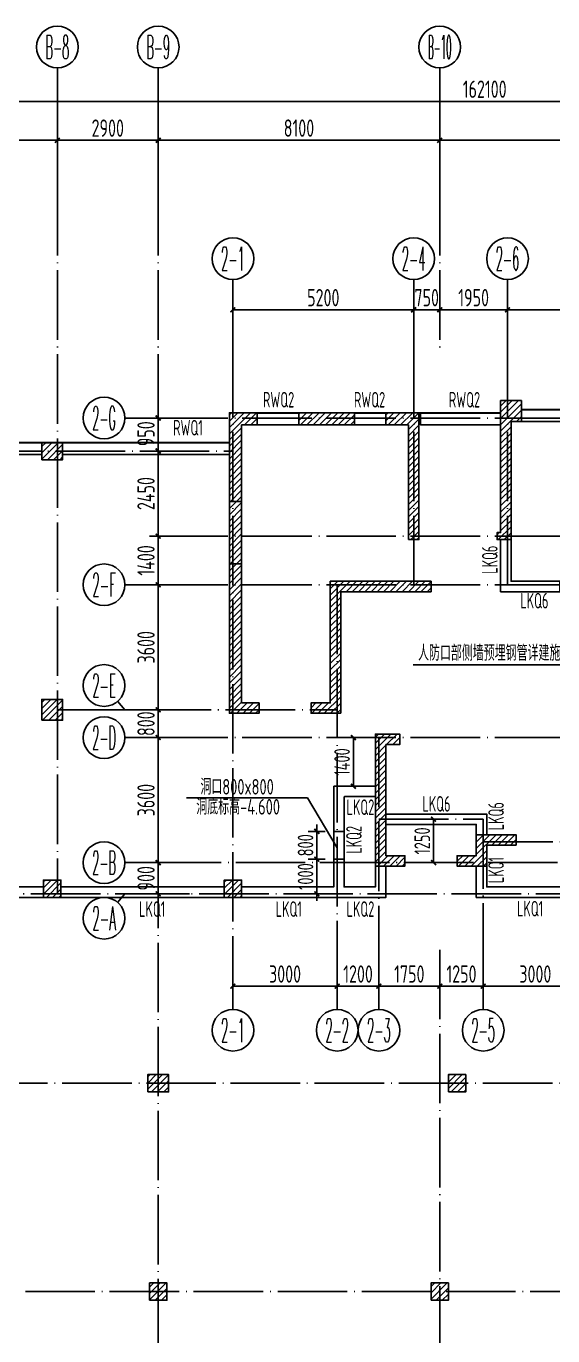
# Model space of a CAD drawing. Header units: millimetres. Extents: x 156735 to 386235, y 467499 to 703525.
# Drawn here: x 237050 to 252198, y 644723 to 682425 of the extents above; entities that cross this region are included whole.
import ezdxf
from ezdxf.enums import TextEntityAlignment as Align

# ---------------------------------------------------------------- set-up
doc = ezdxf.new("R2010")
doc.units = ezdxf.units.MM
doc.header["$LTSCALE"] = 100
doc.header["$PDMODE"] = 35
doc.header["$PDSIZE"] = 200
doc.linetypes.add('DOTE', pattern=[2.42, 2, -0.2, 0.02, -0.2])
for name, color, linetype in [('B-TEXT', 7, 'Continuous'), ('COLU', 7, 'Continuous'), ('h斜线-主楼', 7, 'Continuous'), ('h斜线-柱', 7, 'Continuous'), ('Q-AXIS', 3, 'Continuous'), ('Q-DIM', 4, 'Continuous'), ('Q-dote', 253, 'DOTE'), ('Q-TEXT', 2, 'Continuous'), ('WALL', 3, 'Continuous'), ('wall-主楼', 2, 'Continuous'), ('wall-开洞', 5, 'Continuous')]:
    doc.layers.add(name, color=color, linetype=linetype)
doc.styles.add('_TCH_AXIS', font='COMPLEX', dxfattribs={"bigfont": 'GBCBIG'})
doc.styles.add('COMPLEX', font='tssdeng.shx', dxfattribs={"width": 0.7, "bigfont": 'tssdchn.shx'})
doc.styles.add('TSSD_Dimension', font='Tssdeng.shx', dxfattribs={"width": 0.7, "bigfont": 'hztxt.shx'})
doc.styles.add('TSSD_REIN', font='Tssdeng.shx', dxfattribs={"width": 0.7, "bigfont": 'hztxt.shx'})
doc.dimstyles.new('TSSD_100_100$0', dxfattribs={"dimtxt": 300, "dimasz": 100, "dimexe": 250, "dimexo": 250, "dimgap": 100, "dimtad": 1, "dimdec": 0, "dimzin": 0, "dimdsep": 46, "dimtxsty": 'TSSD_Dimension', "dimblk": '_tsdbk', "dimblk1": '_tsdbk', "dimblk2": '_tsdbk', "dimsah": 1, "dimcen": 0, "dimclrt": 7, "dimadec": 0, "dimazin": 0, "dimtfac": 1, "dimtdec": 0, "dimtix": 1, "dimtmove": 2, "dimatfit": 3, "dimldrblk": '_tsdbk', "dimfxl": 1, "dimtolj": 1, "dimtzin": 0, "dimarcsym": 0})
pattern_1 = [(45, (-467527.32, -323147.44), (-89.802561, 89.802561), [])]

# ---------------------------------------------------------------- blocks, each defined once
blk = doc.blocks.new('_tsdbk')
blk.add_line((-1, 0), (0, 0))
at = {"const_width": 0.5}
blk.add_lwpolyline([(-0.7, -0.7), (0.7, 0.7)], dxfattribs=at)
blk = doc.blocks.new('*D107')
at = {"layer": 'Defpoints', "color": 0}
for p in [(359046, 680262), (196946, 678055), (359046, 678055)]:
    blk.add_point(p, dxfattribs=at)
at = {"layer": 'Q-AXIS', "color": 0, "lineweight": -2}
for p, q in [((196946, 678305), (196946, 680512)), ((197046, 680262), (358946, 680262)), ((359046, 678305), (359046, 680512))]:
    blk.add_line(p, q, dxfattribs=at)
at = {"layer": 'Q-AXIS', "color": 0, "lineweight": -2, "xscale": 100, "yscale": 100, "zscale": 100, "rotation": 180}
blk.add_blockref('_tsdbk', (196946, 680262), dxfattribs=at)
at = {"layer": 'Q-AXIS', "color": 0, "lineweight": -2, "xscale": 100, "yscale": 100, "zscale": 100}
blk.add_blockref('_tsdbk', (359046, 680262), dxfattribs=at)
at = {"layer": 'Q-AXIS', "color": 7, "insert": (250239, 680612), "char_height": 500, "attachment_point": 5, "style": 'TSSD_Dimension'}
blk.add_mtext('\\A1;162100', dxfattribs=at)
blk = doc.blocks.new('*D277')
at = {"layer": 'Defpoints', "color": 0}
for p in [(241968, 658345), (240846, 657445), (241996, 657445)]:
    blk.add_point(p, dxfattribs=at)
at = {"layer": 'Q-AXIS', "color": 0, "lineweight": -2}
for p, q in [((241718, 658345), (240596, 658345)), ((240846, 658445), (240846, 658545)), ((240846, 658345), (240846, 657445)), ((241746, 657445), (240596, 657445)), ((240846, 657345), (240846, 657245))]:
    blk.add_line(p, q, dxfattribs=at)
at = {"layer": 'Q-AXIS', "color": 0, "lineweight": -2, "xscale": 100, "yscale": 100, "zscale": 100}
for p, rotation in [((240846, 658345), 270), ((240846, 657445), 90)]:
    blk.add_blockref('_tsdbk', p, dxfattribs=dict(at, rotation=rotation))
at = {"layer": 'Q-AXIS', "color": 7, "insert": (240496, 657895), "char_height": 500, "attachment_point": 5, "rotation": 90, "style": 'TSSD_Dimension'}
blk.add_mtext('\\A1;900', dxfattribs=at)
blk = doc.blocks.new('*D278')
at = {"layer": 'Defpoints', "color": 0}
for p in [(241996, 661945), (240846, 658345), (241996, 658345)]:
    blk.add_point(p, dxfattribs=at)
at = {"layer": 'Q-AXIS', "color": 0, "lineweight": -2}
for p, q in [((241746, 661945), (240596, 661945)), ((240846, 661845), (240846, 658445)), ((241746, 658345), (240596, 658345))]:
    blk.add_line(p, q, dxfattribs=at)
at = {"layer": 'Q-AXIS', "color": 0, "lineweight": -2, "xscale": 100, "yscale": 100, "zscale": 100}
for p, rotation in [((240846, 661945), 90), ((240846, 658345), 270)]:
    blk.add_blockref('_tsdbk', p, dxfattribs=dict(at, rotation=rotation))
at = {"layer": 'Q-AXIS', "color": 7, "insert": (240496, 660145), "char_height": 500, "attachment_point": 5, "rotation": 90, "style": 'TSSD_Dimension'}
blk.add_mtext('\\A1;3600', dxfattribs=at)
blk = doc.blocks.new('*D279')
at = {"layer": 'Defpoints', "color": 0}
for p in [(241968, 662745), (240846, 661945), (241996, 661945)]:
    blk.add_point(p, dxfattribs=at)
at = {"layer": 'Q-AXIS', "color": 0, "lineweight": -2}
for p, q in [((240846, 662845), (240846, 662945)), ((241718, 662745), (240596, 662745)), ((240846, 662745), (240846, 661945)), ((241746, 661945), (240596, 661945)), ((240846, 661845), (240846, 661745))]:
    blk.add_line(p, q, dxfattribs=at)
at = {"layer": 'Q-AXIS', "color": 0, "lineweight": -2, "xscale": 100, "yscale": 100, "zscale": 100}
for p, rotation in [((240846, 662745), 270), ((240846, 661945), 90)]:
    blk.add_blockref('_tsdbk', p, dxfattribs=dict(at, rotation=rotation))
at = {"layer": 'Q-AXIS', "color": 7, "insert": (240496, 662345), "char_height": 500, "attachment_point": 5, "rotation": 90, "style": 'TSSD_Dimension'}
blk.add_mtext('\\A1;800', dxfattribs=at)
blk = doc.blocks.new('*D280')
at = {"layer": 'Defpoints', "color": 0}
for p in [(241996, 671145), (240846, 670195), (241968, 670195)]:
    blk.add_point(p, dxfattribs=at)
at = {"layer": 'Q-AXIS', "color": 0, "lineweight": -2}
for p, q in [((241746, 671145), (240596, 671145)), ((240846, 671045), (240846, 670295)), ((241718, 670195), (240596, 670195))]:
    blk.add_line(p, q, dxfattribs=at)
at = {"layer": 'Q-AXIS', "color": 0, "lineweight": -2, "xscale": 100, "yscale": 100, "zscale": 100}
for p, rotation in [((240846, 671145), 90), ((240846, 670195), 270)]:
    blk.add_blockref('_tsdbk', p, dxfattribs=dict(at, rotation=rotation))
at = {"layer": 'Q-AXIS', "color": 7, "insert": (240496, 670692), "char_height": 500, "attachment_point": 5, "rotation": 90, "style": 'TSSD_Dimension'}
blk.add_mtext('\\A1;950', dxfattribs=at)
blk = doc.blocks.new('*D281')
at = {"layer": 'Defpoints', "color": 0}
for p in [(241968, 666345), (240846, 662745), (241996, 662745)]:
    blk.add_point(p, dxfattribs=at)
at = {"layer": 'Q-AXIS', "color": 0, "lineweight": -2}
for p, q in [((241718, 666345), (240596, 666345)), ((240846, 666245), (240846, 662845)), ((241746, 662745), (240596, 662745))]:
    blk.add_line(p, q, dxfattribs=at)
at = {"layer": 'Q-AXIS', "color": 0, "lineweight": -2, "xscale": 100, "yscale": 100, "zscale": 100}
for p, rotation in [((240846, 666345), 90), ((240846, 662745), 270)]:
    blk.add_blockref('_tsdbk', p, dxfattribs=dict(at, rotation=rotation))
at = {"layer": 'Q-AXIS', "color": 7, "insert": (240496, 664545), "char_height": 500, "attachment_point": 5, "rotation": 90, "style": 'TSSD_Dimension'}
blk.add_mtext('\\A1;3600', dxfattribs=at)
blk = doc.blocks.new('*D282')
at = {"layer": 'Defpoints', "color": 0}
for p in [(241968, 670195), (240846, 667745), (241968, 667745)]:
    blk.add_point(p, dxfattribs=at)
at = {"layer": 'Q-AXIS', "color": 0, "lineweight": -2}
for p, q in [((241718, 670195), (240596, 670195)), ((240846, 670095), (240846, 667845)), ((241718, 667745), (240596, 667745))]:
    blk.add_line(p, q, dxfattribs=at)
at = {"layer": 'Q-AXIS', "color": 0, "lineweight": -2, "xscale": 100, "yscale": 100, "zscale": 100}
for p, rotation in [((240846, 670195), 90), ((240846, 667745), 270)]:
    blk.add_blockref('_tsdbk', p, dxfattribs=dict(at, rotation=rotation))
at = {"layer": 'Q-AXIS', "color": 7, "insert": (240496, 668970), "char_height": 500, "attachment_point": 5, "rotation": 90, "style": 'TSSD_Dimension'}
blk.add_mtext('\\A1;2450', dxfattribs=at)
blk = doc.blocks.new('_AXISO')
blk.add_circle((0, 0), 0.5)
at = {"layer": 'B-TEXT', "style": 'COMPLEX', "width": 1.450893}
blk.add_attdef('A', text='', height=0.56, dxfattribs=at).set_placement((0.249375, -0.28), (0.749375, -0.28), align=Align.FIT)
blk = doc.blocks.new('*D283')
at = {"layer": 'Defpoints', "color": 0}
for p in [(248946, 679141), (240846, 677820), (248946, 677820)]:
    blk.add_point(p, dxfattribs=at)
at = {"layer": 'Q-AXIS', "color": 0, "lineweight": -2}
for p, q in [((240846, 678070), (240846, 679391)), ((240946, 679141), (248846, 679141)), ((248946, 678070), (248946, 679391))]:
    blk.add_line(p, q, dxfattribs=at)
at = {"layer": 'Q-AXIS', "color": 0, "lineweight": -2, "xscale": 100, "yscale": 100, "zscale": 100, "rotation": 180}
blk.add_blockref('_tsdbk', (240846, 679141), dxfattribs=at)
at = {"layer": 'Q-AXIS', "color": 0, "lineweight": -2, "xscale": 100, "yscale": 100, "zscale": 100}
blk.add_blockref('_tsdbk', (248946, 679141), dxfattribs=at)
at = {"layer": 'Q-AXIS', "color": 7, "insert": (244896, 679491), "char_height": 500, "attachment_point": 5, "style": 'TSSD_Dimension'}
blk.add_mtext('\\A1;8100', dxfattribs=at)
blk = doc.blocks.new('*D311')
at = {"layer": 'Defpoints', "color": 0}
for p in [(237946, 679141), (234846, 677820), (237946, 677820)]:
    blk.add_point(p, dxfattribs=at)
at = {"layer": 'Q-AXIS', "color": 0, "lineweight": -2}
for p, q in [((234846, 678070), (234846, 679391)), ((234946, 679141), (237846, 679141)), ((237946, 678070), (237946, 679391))]:
    blk.add_line(p, q, dxfattribs=at)
at = {"layer": 'Q-AXIS', "color": 0, "lineweight": -2, "xscale": 100, "yscale": 100, "zscale": 100, "rotation": 180}
blk.add_blockref('_tsdbk', (234846, 679141), dxfattribs=at)
at = {"layer": 'Q-AXIS', "color": 0, "lineweight": -2, "xscale": 100, "yscale": 100, "zscale": 100}
blk.add_blockref('_tsdbk', (237946, 679141), dxfattribs=at)
at = {"layer": 'Q-AXIS', "color": 7, "insert": (236396, 679491), "char_height": 500, "attachment_point": 5, "style": 'TSSD_Dimension'}
blk.add_mtext('\\A1;3100', dxfattribs=at)
blk = doc.blocks.new('*D312')
at = {"layer": 'Defpoints', "color": 0}
for p in [(240846, 679141), (237946, 677820), (240846, 677820)]:
    blk.add_point(p, dxfattribs=at)
at = {"layer": 'Q-AXIS', "color": 0, "lineweight": -2}
for p, q in [((237946, 678070), (237946, 679391)), ((238046, 679141), (240746, 679141)), ((240846, 678070), (240846, 679391))]:
    blk.add_line(p, q, dxfattribs=at)
at = {"layer": 'Q-AXIS', "color": 0, "lineweight": -2, "xscale": 100, "yscale": 100, "zscale": 100, "rotation": 180}
blk.add_blockref('_tsdbk', (237946, 679141), dxfattribs=at)
at = {"layer": 'Q-AXIS', "color": 0, "lineweight": -2, "xscale": 100, "yscale": 100, "zscale": 100}
blk.add_blockref('_tsdbk', (240846, 679141), dxfattribs=at)
at = {"layer": 'Q-AXIS', "color": 7, "insert": (239396, 679491), "char_height": 500, "attachment_point": 5, "style": 'TSSD_Dimension'}
blk.add_mtext('\\A1;2900', dxfattribs=at)
blk = doc.blocks.new('*D317')
at = {"layer": 'Defpoints', "color": 0}
for p in [(248946, 656086), (250196, 656086), (250196, 654788)]:
    blk.add_point(p, dxfattribs=at)
at = {"layer": 'Q-AXIS', "color": 0, "lineweight": -2}
for p, q in [((248946, 655836), (248946, 654538)), ((250196, 655836), (250196, 654538)), ((249046, 654788), (250096, 654788))]:
    blk.add_line(p, q, dxfattribs=at)
at = {"layer": 'Q-AXIS', "color": 0, "lineweight": -2, "xscale": 100, "yscale": 100, "zscale": 100, "rotation": 180}
blk.add_blockref('_tsdbk', (248946, 654788), dxfattribs=at)
at = {"layer": 'Q-AXIS', "color": 0, "lineweight": -2, "xscale": 100, "yscale": 100, "zscale": 100}
blk.add_blockref('_tsdbk', (250196, 654788), dxfattribs=at)
at = {"layer": 'Q-AXIS', "color": 7, "insert": (249571, 655138), "char_height": 500, "attachment_point": 5, "style": 'TSSD_Dimension'}
blk.add_mtext('\\A1;1250', dxfattribs=at)
blk = doc.blocks.new('*D318')
at = {"layer": 'Defpoints', "color": 0}
for p in [(242996, 656086), (245996, 656086), (245996, 654788)]:
    blk.add_point(p, dxfattribs=at)
at = {"layer": 'Q-AXIS', "color": 0, "lineweight": -2}
for p, q in [((242996, 655836), (242996, 654538)), ((245996, 655836), (245996, 654538)), ((243096, 654788), (245896, 654788))]:
    blk.add_line(p, q, dxfattribs=at)
at = {"layer": 'Q-AXIS', "color": 0, "lineweight": -2, "xscale": 100, "yscale": 100, "zscale": 100, "rotation": 180}
blk.add_blockref('_tsdbk', (242996, 654788), dxfattribs=at)
at = {"layer": 'Q-AXIS', "color": 0, "lineweight": -2, "xscale": 100, "yscale": 100, "zscale": 100}
blk.add_blockref('_tsdbk', (245996, 654788), dxfattribs=at)
at = {"layer": 'Q-AXIS', "color": 7, "insert": (244496, 655138), "char_height": 500, "attachment_point": 5, "style": 'TSSD_Dimension'}
blk.add_mtext('\\A1;3000', dxfattribs=at)
blk = doc.blocks.new('*D319')
at = {"layer": 'Defpoints', "color": 0}
for p in [(247196, 656086), (248946, 656086), (248946, 654788)]:
    blk.add_point(p, dxfattribs=at)
at = {"layer": 'Q-AXIS', "color": 0, "lineweight": -2}
for p, q in [((247196, 655836), (247196, 654538)), ((248946, 655836), (248946, 654538)), ((247296, 654788), (248846, 654788))]:
    blk.add_line(p, q, dxfattribs=at)
at = {"layer": 'Q-AXIS', "color": 0, "lineweight": -2, "xscale": 100, "yscale": 100, "zscale": 100, "rotation": 180}
blk.add_blockref('_tsdbk', (247196, 654788), dxfattribs=at)
at = {"layer": 'Q-AXIS', "color": 0, "lineweight": -2, "xscale": 100, "yscale": 100, "zscale": 100}
blk.add_blockref('_tsdbk', (248946, 654788), dxfattribs=at)
at = {"layer": 'Q-AXIS', "color": 7, "insert": (248071, 655138), "char_height": 500, "attachment_point": 5, "style": 'TSSD_Dimension'}
blk.add_mtext('\\A1;1750', dxfattribs=at)
blk = doc.blocks.new('*D320')
at = {"layer": 'Defpoints', "color": 0}
for p in [(245996, 656086), (247196, 656086), (247196, 654788)]:
    blk.add_point(p, dxfattribs=at)
at = {"layer": 'Q-AXIS', "color": 0, "lineweight": -2}
for p, q in [((245996, 655836), (245996, 654538)), ((247196, 655836), (247196, 654538)), ((246096, 654788), (247096, 654788))]:
    blk.add_line(p, q, dxfattribs=at)
at = {"layer": 'Q-AXIS', "color": 0, "lineweight": -2, "xscale": 100, "yscale": 100, "zscale": 100, "rotation": 180}
blk.add_blockref('_tsdbk', (245996, 654788), dxfattribs=at)
at = {"layer": 'Q-AXIS', "color": 0, "lineweight": -2, "xscale": 100, "yscale": 100, "zscale": 100}
blk.add_blockref('_tsdbk', (247196, 654788), dxfattribs=at)
at = {"layer": 'Q-AXIS', "color": 7, "insert": (246596, 655138), "char_height": 500, "attachment_point": 5, "style": 'TSSD_Dimension'}
blk.add_mtext('\\A1;1200', dxfattribs=at)
blk = doc.blocks.new('*D322')
at = {"layer": 'Defpoints', "color": 0}
for p in [(250196, 656086), (253196, 656086), (253196, 654788)]:
    blk.add_point(p, dxfattribs=at)
at = {"layer": 'Q-AXIS', "color": 0, "lineweight": -2}
for p, q in [((250196, 655836), (250196, 654538)), ((253196, 655836), (253196, 654538)), ((250296, 654788), (253096, 654788))]:
    blk.add_line(p, q, dxfattribs=at)
at = {"layer": 'Q-AXIS', "color": 0, "lineweight": -2, "xscale": 100, "yscale": 100, "zscale": 100, "rotation": 180}
blk.add_blockref('_tsdbk', (250196, 654788), dxfattribs=at)
at = {"layer": 'Q-AXIS', "color": 0, "lineweight": -2, "xscale": 100, "yscale": 100, "zscale": 100}
blk.add_blockref('_tsdbk', (253196, 654788), dxfattribs=at)
at = {"layer": 'Q-AXIS', "color": 7, "insert": (251696, 655138), "char_height": 500, "attachment_point": 5, "style": 'TSSD_Dimension'}
blk.add_mtext('\\A1;3000', dxfattribs=at)
blk = doc.blocks.new('*D323')
at = {"layer": 'Defpoints', "color": 0}
for p in [(248946, 674260), (248946, 673168), (250896, 673168)]:
    blk.add_point(p, dxfattribs=at)
at = {"layer": 'Q-AXIS', "color": 0, "lineweight": -2}
for p, q in [((248946, 673418), (248946, 674510)), ((250896, 673418), (250896, 674510)), ((250796, 674260), (249046, 674260))]:
    blk.add_line(p, q, dxfattribs=at)
at = {"layer": 'Q-AXIS', "color": 0, "lineweight": -2, "xscale": 100, "yscale": 100, "zscale": 100, "rotation": 180}
blk.add_blockref('_tsdbk', (248946, 674260), dxfattribs=at)
at = {"layer": 'Q-AXIS', "color": 0, "lineweight": -2, "xscale": 100, "yscale": 100, "zscale": 100}
blk.add_blockref('_tsdbk', (250896, 674260), dxfattribs=at)
at = {"layer": 'Q-AXIS', "color": 7, "insert": (249921, 674610), "char_height": 500, "attachment_point": 5, "style": 'TSSD_Dimension'}
blk.add_mtext('\\A1;1950', dxfattribs=at)
blk = doc.blocks.new('*D324')
at = {"layer": 'Defpoints', "color": 0}
for p in [(242996, 674260), (242996, 673168), (248196, 673168)]:
    blk.add_point(p, dxfattribs=at)
at = {"layer": 'Q-AXIS', "color": 0, "lineweight": -2}
for p, q in [((242996, 673418), (242996, 674510)), ((248196, 673418), (248196, 674510)), ((248096, 674260), (243096, 674260))]:
    blk.add_line(p, q, dxfattribs=at)
at = {"layer": 'Q-AXIS', "color": 0, "lineweight": -2, "xscale": 100, "yscale": 100, "zscale": 100, "rotation": 180}
blk.add_blockref('_tsdbk', (242996, 674260), dxfattribs=at)
at = {"layer": 'Q-AXIS', "color": 0, "lineweight": -2, "xscale": 100, "yscale": 100, "zscale": 100}
blk.add_blockref('_tsdbk', (248196, 674260), dxfattribs=at)
at = {"layer": 'Q-AXIS', "color": 7, "insert": (245596, 674610), "char_height": 500, "attachment_point": 5, "style": 'TSSD_Dimension'}
blk.add_mtext('\\A1;5200', dxfattribs=at)
blk = doc.blocks.new('*D325')
at = {"layer": 'Defpoints', "color": 0}
for p in [(248196, 674260), (248196, 673168), (248946, 673168)]:
    blk.add_point(p, dxfattribs=at)
at = {"layer": 'Q-AXIS', "color": 0, "lineweight": -2}
for p, q in [((248196, 673418), (248196, 674510)), ((248946, 673418), (248946, 674510)), ((248096, 674260), (247996, 674260)), ((248946, 674260), (248196, 674260)), ((249046, 674260), (249146, 674260))]:
    blk.add_line(p, q, dxfattribs=at)
at = {"layer": 'Q-AXIS', "color": 0, "lineweight": -2, "xscale": 100, "yscale": 100, "zscale": 100}
blk.add_blockref('_tsdbk', (248196, 674260), dxfattribs=at)
at = {"layer": 'Q-AXIS', "color": 0, "lineweight": -2, "xscale": 100, "yscale": 100, "zscale": 100, "rotation": 180}
blk.add_blockref('_tsdbk', (248946, 674260), dxfattribs=at)
at = {"layer": 'Q-AXIS', "color": 7, "insert": (248571, 674610), "char_height": 500, "attachment_point": 5, "style": 'TSSD_Dimension'}
blk.add_mtext('\\A1;750', dxfattribs=at)
blk = doc.blocks.new('*D326')
at = {"layer": 'Defpoints', "color": 0}
for p in [(250896, 674260), (250896, 673168), (255696, 673168)]:
    blk.add_point(p, dxfattribs=at)
at = {"layer": 'Q-AXIS', "color": 0, "lineweight": -2}
for p, q in [((250896, 673418), (250896, 674510)), ((255696, 673418), (255696, 674510)), ((255596, 674260), (250996, 674260))]:
    blk.add_line(p, q, dxfattribs=at)
at = {"layer": 'Q-AXIS', "color": 0, "lineweight": -2, "xscale": 100, "yscale": 100, "zscale": 100, "rotation": 180}
blk.add_blockref('_tsdbk', (250896, 674260), dxfattribs=at)
at = {"layer": 'Q-AXIS', "color": 0, "lineweight": -2, "xscale": 100, "yscale": 100, "zscale": 100}
blk.add_blockref('_tsdbk', (255696, 674260), dxfattribs=at)
at = {"layer": 'Q-AXIS', "color": 7, "insert": (253296, 674610), "char_height": 500, "attachment_point": 5, "style": 'TSSD_Dimension'}
blk.add_mtext('\\A1;4800', dxfattribs=at)
blk = doc.blocks.new('*D341')
at = {"layer": 'Defpoints', "color": 0}
for p in [(257046, 679141), (248946, 677820), (257046, 677820)]:
    blk.add_point(p, dxfattribs=at)
at = {"layer": 'Q-AXIS', "color": 0, "lineweight": -2}
for p, q in [((248946, 678070), (248946, 679391)), ((249046, 679141), (256946, 679141)), ((257046, 678070), (257046, 679391))]:
    blk.add_line(p, q, dxfattribs=at)
at = {"layer": 'Q-AXIS', "color": 0, "lineweight": -2, "xscale": 100, "yscale": 100, "zscale": 100, "rotation": 180}
blk.add_blockref('_tsdbk', (248946, 679141), dxfattribs=at)
at = {"layer": 'Q-AXIS', "color": 0, "lineweight": -2, "xscale": 100, "yscale": 100, "zscale": 100}
blk.add_blockref('_tsdbk', (257046, 679141), dxfattribs=at)
at = {"layer": 'Q-AXIS', "color": 7, "insert": (252996, 679491), "char_height": 500, "attachment_point": 5, "style": 'TSSD_Dimension'}
blk.add_mtext('\\A1;8100', dxfattribs=at)
blk = doc.blocks.new('*D822')
at = {"layer": 'Defpoints', "color": 0}
for p in [(241968, 667745), (240846, 666345), (241968, 666345)]:
    blk.add_point(p, dxfattribs=at)
at = {"layer": 'Q-AXIS', "color": 0, "lineweight": -2}
for p, q in [((241718, 667745), (240596, 667745)), ((240846, 667645), (240846, 666445)), ((241718, 666345), (240596, 666345))]:
    blk.add_line(p, q, dxfattribs=at)
at = {"layer": 'Q-AXIS', "color": 0, "lineweight": -2, "xscale": 100, "yscale": 100, "zscale": 100}
for p, rotation in [((240846, 667745), 90), ((240846, 666345), 270)]:
    blk.add_blockref('_tsdbk', p, dxfattribs=dict(at, rotation=rotation))
at = {"layer": 'Q-AXIS', "color": 7, "insert": (240496, 667045), "char_height": 500, "attachment_point": 5, "rotation": 90, "style": 'TSSD_Dimension'}
blk.add_mtext('\\A1;1400', dxfattribs=at)
blk = doc.blocks.new('*D824')
at = {"layer": 'Defpoints', "color": 0}
for p in [(248768, 659595), (249126, 659595), (249126, 658345)]:
    blk.add_point(p, dxfattribs=at)
at = {"layer": 'Q-DIM', "color": 0, "lineweight": -2}
for p, q in [((248876, 659595), (248518, 659595)), ((248768, 658445), (248768, 659495)), ((248876, 658345), (248518, 658345))]:
    blk.add_line(p, q, dxfattribs=at)
at = {"layer": 'Q-DIM', "color": 0, "lineweight": -2, "xscale": 100, "yscale": 100, "zscale": 100}
for p, rotation in [((248768, 659595), 90), ((248768, 658345), 270)]:
    blk.add_blockref('_tsdbk', p, dxfattribs=dict(at, rotation=rotation))
at = {"layer": 'Q-DIM', "color": 7, "insert": (248443, 658970), "char_height": 450, "attachment_point": 5, "rotation": 90, "style": 'TSSD_Dimension'}
blk.add_mtext('\\A1;1250', dxfattribs=at)
blk = doc.blocks.new('*D827')
at = {"layer": 'Defpoints', "color": 0}
for p in [(246461, 661945), (246603, 661945), (246603, 660545)]:
    blk.add_point(p, dxfattribs=at)
at = {"layer": 'Q-DIM', "color": 0, "lineweight": -2}
for p, q in [((246353, 661945), (246211, 661945)), ((246461, 660645), (246461, 661845)), ((246353, 660545), (246211, 660545))]:
    blk.add_line(p, q, dxfattribs=at)
at = {"layer": 'Q-DIM', "color": 0, "lineweight": -2, "xscale": 100, "yscale": 100, "zscale": 100}
for p, rotation in [((246461, 661945), 90), ((246461, 660545), 270)]:
    blk.add_blockref('_tsdbk', p, dxfattribs=dict(at, rotation=rotation))
at = {"layer": 'Q-DIM', "color": 7, "insert": (246136, 661245), "char_height": 450, "attachment_point": 5, "rotation": 90, "style": 'TSSD_Dimension'}
blk.add_mtext('\\A1;1400', dxfattribs=at)
blk = doc.blocks.new('*D971')
at = {"layer": 'Defpoints', "color": 0}
for p in [(245896, 659245), (245410, 658445), (245896, 658445)]:
    blk.add_point(p, dxfattribs=at)
at = {"layer": 'Q-DIM', "color": 0, "lineweight": -2}
for p, q in [((245410, 659345), (245410, 659445)), ((245646, 659245), (245160, 659245)), ((245410, 659245), (245410, 658445)), ((245646, 658445), (245160, 658445)), ((245410, 658345), (245410, 658245))]:
    blk.add_line(p, q, dxfattribs=at)
at = {"layer": 'Q-DIM', "color": 0, "lineweight": -2, "xscale": 100, "yscale": 100, "zscale": 100}
for p, rotation in [((245410, 659245), 270), ((245410, 658445), 90)]:
    blk.add_blockref('_tsdbk', p, dxfattribs=dict(at, rotation=rotation))
at = {"layer": 'Q-DIM', "color": 7, "insert": (245085, 658845), "char_height": 450, "attachment_point": 5, "rotation": 90, "style": 'TSSD_Dimension'}
blk.add_mtext('\\A1;800', dxfattribs=at)
blk = doc.blocks.new('*D972')
at = {"layer": 'Defpoints', "color": 0}
for p in [(245896, 658445), (245410, 657445), (245996, 657445)]:
    blk.add_point(p, dxfattribs=at)
at = {"layer": 'Q-DIM', "color": 0, "lineweight": -2}
for p, q in [((245646, 658445), (245160, 658445)), ((245410, 658545), (245410, 658645)), ((245410, 658445), (245410, 657445)), ((245746, 657445), (245160, 657445)), ((245410, 657345), (245410, 657245))]:
    blk.add_line(p, q, dxfattribs=at)
at = {"layer": 'Q-DIM', "color": 0, "lineweight": -2, "xscale": 100, "yscale": 100, "zscale": 100}
for p, rotation in [((245410, 658445), 270), ((245410, 657445), 90)]:
    blk.add_blockref('_tsdbk', p, dxfattribs=dict(at, rotation=rotation))
at = {"layer": 'Q-DIM', "color": 7, "insert": (245085, 657945), "char_height": 450, "attachment_point": 5, "rotation": 90, "style": 'TSSD_Dimension'}
blk.add_mtext('\\A1;1000', dxfattribs=at)

msp = doc.modelspace()

# ---------------------------------------------------------------- hatches: boundary and pattern name
at = {"layer": 'h斜线-主楼'}
h = msp.add_hatch(dxfattribs=at)
h.set_pattern_fill('ANSI31', color=256, scale=40, style=0)
h.set_pattern_definition(pattern_1)
h.paths.add_polyline_path([(251296.5, 671044.7), (250996.5, 671044.7), (250996.5, 667644.7), (250596.2, 667644.7), (250596.2, 667844.7), (250696.5, 667844.7), (250696.5, 671644.7), (251296.5, 671644.7)])
h = msp.add_hatch(dxfattribs=at)
h.set_pattern_fill('ANSI31', color=256, scale=40, style=0)
h.set_pattern_definition(pattern_1)
h.paths.add_polyline_path([(242896.5, 668744.7), (242896.5, 671294.7), (243696.5, 671294.7), (243696.5, 670944.7), (243246.5, 670944.7), (243246.5, 668744.7)])
h = msp.add_hatch(dxfattribs=at)
h.set_pattern_fill('ANSI31', color=256, scale=40, style=0)
h.set_pattern_definition(pattern_1)
h.paths.add_polyline_path([(244896.5, 671294.7), (246496.5, 671294.7), (246496.5, 670944.7), (244896.5, 670944.7)])
h = msp.add_hatch(dxfattribs=at)
h.set_pattern_fill('ANSI31', color=256, scale=40, style=0)
h.set_pattern_definition(pattern_1)
h.paths.add_polyline_path([(248046.5, 667644.7), (248346.5, 667644.7), (248346.5, 671294.7), (247396.5, 671294.7), (247396.5, 670944.7), (248046.5, 670944.7)])
h = msp.add_hatch(dxfattribs=at)
h.set_pattern_fill('ANSI31', color=256, scale=40, style=0)
h.set_pattern_definition(pattern_1)
h.paths.add_polyline_path([(242896.5, 668744.7), (243246.5, 668744.7), (243246.5, 666944.7), (242896.5, 666944.7)])
h = msp.add_hatch(dxfattribs=at)
h.set_pattern_fill('ANSI31', color=256, scale=40, style=0)
h.set_pattern_definition(pattern_1)
h.paths.add_polyline_path([(243246.5, 662944.7), (243746.5, 662944.7), (243746.5, 662644.7), (242896.5, 662644.7), (242896.5, 666944.7), (243246.5, 666944.7)])
h = msp.add_hatch(dxfattribs=at)
h.set_pattern_fill('ANSI31', color=256, scale=40, style=0)
h.set_pattern_definition(pattern_1)
h.paths.add_polyline_path([(246096.5, 662644.7), (246096.5, 666144.7), (248696.5, 666144.7), (248696.5, 666444.7), (245796.5, 666444.7), (245796.5, 662944.7), (245246.5, 662944.7), (245246.5, 662644.7)])
h = msp.add_hatch(dxfattribs=at)
h.set_pattern_fill('ANSI31', color=256, scale=40, style=0)
h.set_pattern_definition(pattern_1)
h.paths.add_polyline_path([(247396.5, 661744.7), (247396.5, 658544.7), (247946.5, 658544.7), (247946.5, 658244.7), (247096.5, 658244.7), (247096.5, 662044.7), (247796.5, 662044.7), (247796.5, 661744.7)])
h = msp.add_hatch(dxfattribs=at)
h.set_pattern_fill('ANSI31', color=256, scale=40, style=0)
h.set_pattern_definition(pattern_1)
h.paths.add_polyline_path([(251146.5, 658844.7), (250296.5, 658844.7), (250296.5, 658244.7), (249446.5, 658244.7), (249446.5, 658544.7), (249996.5, 658544.7), (249996.5, 659144.7), (251146.5, 659144.7)])
at = {"layer": 'h斜线-柱'}
h = msp.add_hatch(dxfattribs=at)
h.set_pattern_fill('ANSI31', color=256, scale=40, style=0)
h.set_pattern_definition(pattern_1)
h.paths.add_polyline_path([(237496.5, 669944.7), (238096.5, 669944.7), (238096.5, 670444.7), (237496.5, 670444.7)])
h = msp.add_hatch(dxfattribs=at)
h.set_pattern_fill('ANSI31', color=256, scale=40, style=0)
h.set_pattern_definition(pattern_1)
h.paths.add_polyline_path([(237496.5, 662444.7), (238096.5, 662444.7), (238096.5, 663044.7), (237496.5, 663044.7)])
h = msp.add_hatch(dxfattribs=at)
h.set_pattern_fill('ANSI31', color=256, scale=40, style=0)
h.set_pattern_definition(pattern_1)
h.paths.add_polyline_path([(237546.5, 657344.7), (238046.5, 657344.7), (238046.5, 657844.7), (237546.5, 657844.7)])
h = msp.add_hatch(dxfattribs=at)
h.set_pattern_fill('ANSI31', color=256, scale=40, style=0)
h.set_pattern_definition(pattern_1)
h.paths.add_polyline_path([(242746.5, 657344.7), (243246.5, 657344.7), (243246.5, 657844.7), (242746.5, 657844.7)])
h = msp.add_hatch(dxfattribs=at)
h.set_pattern_fill('ANSI31', color=256, scale=40, style=0)
h.set_pattern_definition(pattern_1)
h.paths.add_polyline_path([(240546.5, 651744.7), (241146.5, 651744.7), (241146.5, 652244.7), (240546.5, 652244.7)])
h = msp.add_hatch(dxfattribs=at)
h.set_pattern_fill('ANSI31', color=256, scale=40, style=0)
h.set_pattern_definition([(45, (-467524.39, -323147.44), (-89.802561, 89.802561), [])])
h.paths.add_polyline_path([(249196.5, 651744.7), (249696.5, 651744.7), (249696.5, 652244.7), (249196.5, 652244.7)])
h = msp.add_hatch(dxfattribs=at)
h.set_pattern_fill('ANSI31', color=256, scale=40, style=0)
h.set_pattern_definition(pattern_1)
h.paths.add_polyline_path([(240596.5, 645744.7), (241096.5, 645744.7), (241096.5, 646244.7), (240596.5, 646244.7)])
h = msp.add_hatch(dxfattribs=at)
h.set_pattern_fill('ANSI31', color=256, scale=40, style=0)
h.set_pattern_definition(pattern_1)
h.paths.add_polyline_path([(248696.5, 645744.7), (249196.5, 645744.7), (249196.5, 646244.7), (248696.5, 646244.7)])

# ---------------------------------------------------------------- linework, layer by layer
at = {"color": 3, "lineweight": 30}
for points in [[(243696.5, 671294.7), (244896.5, 671294.7)], [(246496.5, 671294.7), (247396.5, 671294.7)], [(248346.5, 671294.7), (250696.5, 671294.7)]]:
    msp.add_lwpolyline(points, dxfattribs=at)
at = {"color": 1, "lineweight": 30}
msp.add_lwpolyline([(251296.5, 671394.7), (254446.5, 671394.7)], dxfattribs=at)
at = {"color": 6, "lineweight": 30}
msp.add_lwpolyline([(215996.5, 670444.7), (216112.4, 670444.7), (216296.5, 670444.7), (241934.2, 670444.7), (242896.5, 670444.7)], dxfattribs=at)
at = {"layer": 'COLU'}
for points in [[(237496.5, 669944.7), (238096.5, 669944.7), (238096.5, 670444.7), (237496.5, 670444.7)], [(237496.5, 662444.7), (238096.5, 662444.7), (238096.5, 663044.7), (237496.5, 663044.7)], [(237546.5, 657344.7), (238046.5, 657344.7), (238046.5, 657844.7), (237546.5, 657844.7)], [(242746.5, 657344.7), (243246.5, 657344.7), (243246.5, 657844.7), (242746.5, 657844.7)], [(240546.5, 651744.7), (241146.5, 651744.7), (241146.5, 652244.7), (240546.5, 652244.7)], [(249196.5, 651744.7), (249696.5, 651744.7), (249696.5, 652244.7), (249196.5, 652244.7)], [(240596.5, 645744.7), (241096.5, 645744.7), (241096.5, 646244.7), (240596.5, 646244.7)], [(248696.5, 645744.7), (249196.5, 645744.7), (249196.5, 646244.7), (248696.5, 646244.7)]]:
    msp.add_lwpolyline(points, close=True, dxfattribs=at)
at = {"layer": 'Q-AXIS'}
for p, q in [((237946.5, 681225.4), (237946.5, 677819.9)), ((240846.5, 681225.4), (240846.5, 677819.9)), ((248946.5, 681225.4), (248946.5, 677819.9)), ((248946.5, 681225.4), (248946.5, 677819.9)), ((242996.5, 675133), (242996.5, 673167.5)), ((248196.5, 675133), (248196.5, 673167.5)), ((250896.5, 675133), (250896.5, 673167.5)), ((239889.2, 671144.7), (241704.9, 671144.7)), ((239889.2, 666344.7), (241704.9, 666344.7)), ((239889.2, 662744.7), (239679.7, 662989.2)), ((239889.2, 662744.7), (241704.9, 662744.7)), ((239889.2, 661944.7), (241704.9, 661944.7)), ((239889.2, 658344.7), (241704.9, 658344.7)), ((239889.2, 657444.7), (239679.7, 657200.3)), ((239889.2, 657444.7), (241704.9, 657444.7)), ((242996.5, 654120.5), (242996.5, 656086)), ((245996.5, 654120.5), (245996.5, 656086)), ((247196.5, 654120.5), (247196.5, 656086)), ((250196.5, 654120.5), (250196.5, 656086))]:
    msp.add_line(p, q, dxfattribs=at)
at = {"layer": 'Q-dote', "ltscale": 10}
for p, q in [((237946.5, 677819.9), (237946.5, 657444.7)), ((240846.5, 677819.9), (240846.5, 532994.7)), ((248946.5, 677819.9), (248946.5, 673167.5)), ((242996.5, 673167.5), (242996.5, 656086)), ((248196.5, 673167.5), (248196.5, 666344.7)), ((250896.5, 673167.5), (250896.5, 666344.7)), ((240846.5, 671144.7), (296790.3, 671144.7)), ((189495.4, 670194.7), (242996.5, 670194.7)), ((240846.5, 667744.7), (271146.5, 667744.7)), ((240846.5, 666344.7), (296790.3, 666344.7)), ((245996.5, 666344.7), (245996.5, 656086)), ((237946.5, 662744.7), (245996.5, 662744.7)), ((240846.5, 661944.7), (296790.3, 661944.7)), ((247196.5, 661944.7), (247196.5, 656086)), ((247196.5, 659594.7), (250196.5, 659594.7)), ((250196.5, 659594.7), (250196.5, 656086)), ((250196.5, 658944.7), (296600.8, 658944.7)), ((240657.1, 658344.7), (287996.5, 658344.7)), ((232346.5, 657444.7), (301346.5, 657444.7)), ((248946.5, 655836), (248946.5, 532994.7)), ((196946.5, 651994.7), (366607.1, 651994.7)), ((191046.5, 645994.7), (366607.1, 645994.7))]:
    msp.add_line(p, q, dxfattribs=at)
at = {"layer": 'Q-TEXT', "color": 3}
msp.add_lwpolyline([(253729, 664915.4), (252659.3, 664043.5), (248180.1, 664043.5)], dxfattribs=at)
at = {"layer": 'Q-TEXT'}
msp.add_lwpolyline([(241659.5, 660206.5), (245138.6, 660206.5), (245996.5, 658766.4)], dxfattribs=at)
at = {"layer": 'WALL'}
for p, q in [((245896.5, 659244.7), (246196.5, 659244.7)), ((245896.5, 658444.7), (246196.5, 658444.7))]:
    msp.add_line(p, q, dxfattribs=at)
for points in [[(243696.5, 671294.7), (244896.5, 671294.7), (244896.5, 670944.7), (243696.5, 670944.7)], [(246496.5, 671294.7), (247396.5, 671294.7), (247396.5, 670944.7), (246496.5, 670944.7)], [(248396.5, 671294.7), (250696.5, 671294.7), (250696.5, 670944.7), (248396.5, 670944.7)], [(251296.5, 671044.7), (254446.5, 671044.7), (254446.5, 671394.7), (251296.5, 671394.7)], [(232696.5, 670444.7), (237496.5, 670444.7), (237496.5, 670094.7), (232696.5, 670094.7)], [(238096.5, 670444.7), (242896.5, 670444.7), (242896.5, 670094.7), (238096.5, 670094.7)], [(252396.5, 666144.7), (252396.5, 666444.7), (250996.5, 666444.7), (250996.5, 667644.7), (250696.5, 667644.7), (250696.5, 666144.7)], [(250296.5, 659144.7), (249996.5, 659144.7), (249996.5, 659444.7), (247396.5, 659444.7), (247396.5, 659744.7), (250296.5, 659744.7)], [(250296.5, 658244.7), (250296.5, 657644.7), (252596.2, 657644.7), (252596.2, 657344.7), (249996.5, 657344.7), (249996.5, 658244.7)], [(232696.5, 657644.7), (237546.5, 657644.7), (237546.5, 657344.7), (232696.5, 657344.7)], [(238046.5, 657644.7), (242746.5, 657644.7), (242746.5, 657344.7), (238046.5, 657344.7)]]:
    msp.add_lwpolyline(points, close=True, dxfattribs=at)
msp.add_lwpolyline([(245896.5, 660544.7), (247096.5, 660544.7), (247096.5, 660244.7), (246206.5, 660244.7, 0.4142136), (246196.5, 660234.7), (246196.5, 657644.7), (247096.5, 657644.7), (247096.5, 658244.7), (247396.5, 658244.7), (247396.5, 657344.7), (243246.5, 657344.7), (243246.5, 657644.7), (245896.5, 657644.7), (245896.5, 660544.7)], format="xyb", dxfattribs=at)
at = {"layer": 'wall-主楼'}
for points in [[(251296.5, 671044.7), (250996.5, 671044.7), (250996.5, 667644.7), (250596.2, 667644.7), (250596.2, 667844.7), (250696.5, 667844.7), (250696.5, 671644.7), (251296.5, 671644.7)], [(242896.5, 668744.7), (242896.5, 671294.7), (243696.5, 671294.7), (243696.5, 670944.7), (243246.5, 670944.7), (243246.5, 668744.7)], [(244896.5, 671294.7), (246496.5, 671294.7), (246496.5, 670944.7), (244896.5, 670944.7)], [(248046.5, 667644.7), (248346.5, 667644.7), (248346.5, 671294.7), (247396.5, 671294.7), (247396.5, 670944.7), (248046.5, 670944.7)], [(243246.5, 662944.7), (243746.5, 662944.7), (243746.5, 662644.7), (242896.5, 662644.7), (242896.5, 666944.7), (243246.5, 666944.7)], [(246096.5, 662644.7), (246096.5, 666144.7), (248696.5, 666144.7), (248696.5, 666444.7), (245796.5, 666444.7), (245796.5, 662944.7), (245246.5, 662944.7), (245246.5, 662644.7)], [(247396.5, 661744.7), (247396.5, 658544.7), (247946.5, 658544.7), (247946.5, 658244.7), (247096.5, 658244.7), (247096.5, 662044.7), (247796.5, 662044.7), (247796.5, 661744.7)], [(251146.5, 658844.7), (250296.5, 658844.7), (250296.5, 658244.7), (249446.5, 658244.7), (249446.5, 658544.7), (249996.5, 658544.7), (249996.5, 659144.7), (251146.5, 659144.7)]]:
    msp.add_lwpolyline(points, close=True, dxfattribs=at)
at = {"layer": 'wall-开洞'}
msp.add_lwpolyline([(242896.5, 668744.7), (243246.5, 668744.7), (243246.5, 666944.7), (242896.5, 666944.7)], close=True, dxfattribs=at)

# ---------------------------------------------------------------- block references
at = {"layer": 'Q-AXIS'}
ref = msp.add_blockref('_AXISO', (237946.5, 681825.4), dxfattribs=dict(at, xscale=1199.999999999998, yscale=1200, zscale=1200, rotation=359.9996457873818))
ref.add_attrib('A', 'B-8', dxfattribs={"color": 7, "height": 678.82, "rotation": 359.99965, "style": '_TCH_AXIS', "width": 0.33871}).set_placement((237607.1, 681486), (238285.9, 681486), align=Align.FIT)
ref = msp.add_blockref('_AXISO', (240846.5, 681825.4), dxfattribs=dict(at, xscale=1199.999999999998, yscale=1200, zscale=1200, rotation=359.9996457873818))
ref.add_attrib('A', 'B-9', dxfattribs={"color": 7, "height": 678.82, "rotation": 359.99965, "style": '_TCH_AXIS', "width": 0.33871}).set_placement((240507.1, 681486), (241185.9, 681486), align=Align.FIT)
ref = msp.add_blockref('_AXISO', (248946.5, 681825.4), dxfattribs=dict(at, xscale=1199.999999999998, yscale=1200, zscale=1200, rotation=359.9996457873818))
ref.add_attrib('A', 'B-10', dxfattribs={"color": 7, "height": 678.82, "rotation": 359.99965, "style": '_TCH_AXIS', "width": 0.272727}).set_placement((248607.1, 681486), (249285.9, 681486), align=Align.FIT)
ref = msp.add_blockref('_AXISO', (242996.5, 675733), dxfattribs=dict(at, xscale=1199.999999999998, yscale=1200, zscale=1200, rotation=359.9996457873818))
ref.add_attrib('A', '2-1', dxfattribs={"color": 7, "height": 678.82, "rotation": 359.99965, "style": '_TCH_AXIS', "width": 0.381818}).set_placement((242657.1, 675393.6), (243335.9, 675393.6), align=Align.FIT)
ref = msp.add_blockref('_AXISO', (248196.5, 675733), dxfattribs=dict(at, xscale=1199.999999999998, yscale=1200, zscale=1200, rotation=359.9996457873818))
ref.add_attrib('A', '2-4', dxfattribs={"color": 7, "height": 678.82, "rotation": 359.99965, "style": '_TCH_AXIS', "width": 0.33871}).set_placement((247857.1, 675393.6), (248535.9, 675393.6), align=Align.FIT)
ref = msp.add_blockref('_AXISO', (250896.5, 675733), dxfattribs=dict(at, xscale=1199.999999999998, yscale=1200, zscale=1200, rotation=359.9996457873818))
ref.add_attrib('A', '2-6', dxfattribs={"color": 7, "height": 678.82, "rotation": 359.99965, "style": '_TCH_AXIS', "width": 0.35}).set_placement((250557.1, 675393.6), (251235.9, 675393.6), align=Align.FIT)
ref = msp.add_blockref('_AXISO', (239289.2, 671144.7), dxfattribs=dict(at, xscale=1199.999999999998, yscale=1200, zscale=1200, rotation=359.9996457873818))
ref.add_attrib('A', '2-G', dxfattribs={"color": 7, "height": 678.82, "rotation": 359.99965, "style": '_TCH_AXIS', "width": 0.328125}).set_placement((238949.8, 670805.3), (239628.7, 670805.3), align=Align.FIT)
ref = msp.add_blockref('_AXISO', (239289.2, 666344.7), dxfattribs=dict(at, xscale=1199.999999999998, yscale=1200, zscale=1200, rotation=359.9996457873818))
ref.add_attrib('A', '2-F', dxfattribs={"color": 7, "height": 678.82, "rotation": 359.99965, "style": '_TCH_AXIS', "width": 0.33871}).set_placement((238949.8, 666005.3), (239628.7, 666005.3), align=Align.FIT)
ref = msp.add_blockref('_AXISO', (239289.2, 663444.7), dxfattribs=dict(at, xscale=1199.999999999998, yscale=1200, zscale=1200, rotation=359.9996457873818))
ref.add_attrib('A', '2-E', dxfattribs={"color": 7, "height": 678.82, "rotation": 359.99965, "style": '_TCH_AXIS', "width": 0.33871}).set_placement((238949.8, 663105.3), (239628.7, 663105.3), align=Align.FIT)
ref = msp.add_blockref('_AXISO', (239289.2, 661944.7), dxfattribs=dict(at, xscale=1199.999999999998, yscale=1200, zscale=1200, rotation=359.9996457873818))
ref.add_attrib('A', '2-D', dxfattribs={"color": 7, "height": 678.82, "rotation": 359.99965, "style": '_TCH_AXIS', "width": 0.333333}).set_placement((238949.8, 661605.3), (239628.7, 661605.3), align=Align.FIT)
ref = msp.add_blockref('_AXISO', (239289.2, 658344.7), dxfattribs=dict(at, xscale=1199.999999999998, yscale=1200, zscale=1200, rotation=359.9996457873818))
ref.add_attrib('A', '2-B', dxfattribs={"color": 7, "height": 678.82, "rotation": 359.99965, "style": '_TCH_AXIS', "width": 0.333333}).set_placement((238949.8, 658005.3), (239628.7, 658005.3), align=Align.FIT)
ref = msp.add_blockref('_AXISO', (239289.2, 656744.7), dxfattribs=dict(at, xscale=1199.999999999998, yscale=1200, zscale=1200, rotation=359.9996457873818))
ref.add_attrib('A', '2-A', dxfattribs={"color": 7, "height": 678.82, "rotation": 359.99965, "style": '_TCH_AXIS', "width": 0.328125}).set_placement((238949.8, 656405.3), (239628.7, 656405.3), align=Align.FIT)
ref = msp.add_blockref('_AXISO', (242996.5, 653520.5), dxfattribs=dict(at, xscale=1199.999999999998, yscale=1200, zscale=1200, rotation=359.9996457873818))
ref.add_attrib('A', '2-1', dxfattribs={"color": 7, "height": 678.82, "rotation": 359.99965, "style": '_TCH_AXIS', "width": 0.381818}).set_placement((242657.1, 653181.1), (243335.9, 653181.1), align=Align.FIT)
ref = msp.add_blockref('_AXISO', (245996.5, 653520.5), dxfattribs=dict(at, xscale=1199.999999999998, yscale=1200, zscale=1200, rotation=359.9996457873818))
ref.add_attrib('A', '2-2', dxfattribs={"color": 7, "height": 678.82, "rotation": 359.99965, "style": '_TCH_AXIS', "width": 0.35}).set_placement((245657.1, 653181.1), (246335.9, 653181.1), align=Align.FIT)
ref = msp.add_blockref('_AXISO', (247196.5, 653520.5), dxfattribs=dict(at, xscale=1199.999999999998, yscale=1200, zscale=1200, rotation=359.9996457873818))
ref.add_attrib('A', '2-3', dxfattribs={"color": 7, "height": 678.82, "rotation": 359.99965, "style": '_TCH_AXIS', "width": 0.35}).set_placement((246857.1, 653181.1), (247535.9, 653181.1), align=Align.FIT)
ref = msp.add_blockref('_AXISO', (250196.5, 653520.5), dxfattribs=dict(at, xscale=1199.999999999998, yscale=1200, zscale=1200, rotation=359.9996457873818))
ref.add_attrib('A', '2-5', dxfattribs={"color": 7, "height": 678.82, "rotation": 359.99965, "style": '_TCH_AXIS', "width": 0.35}).set_placement((249857.1, 653181.1), (250535.9, 653181.1), align=Align.FIT)

# ---------------------------------------------------------------- texts
at = {"layer": 'Q-TEXT', "style": 'TSSD_REIN', "width": 0.6}
for s, rotation, p in [('RWQ2', 360, (243860.2, 671447.1)), ('RWQ2', 360, (246476.3, 671447.1)), ('RWQ2', 360, (249207.8, 671447.1)), ('RWQ1', 360, (241275.9, 670640.9)), ('LKQ6', 90, (250610.9, 666661.5)), ('LKQ6', 360, (251264.2, 665661.7)), ('LKQ6', 360, (248447.2, 659812)), ('LKQ2', 360, (246264.3, 659716.2)), ('LKQ6', 90, (250790.9, 659276)), ('LKQ2', 90, (246702.7, 658602.1)), ('LKQ1', 90, (250790.9, 657754.9)), ('LKQ1', 360, (240295.9, 656782.5)), ('LKQ1', 360, (244225.5, 656782.5)), ('LKQ2', 360, (246264.3, 656782.5)), ('LKQ1', 360, (251168.1, 656795.3))]:
    msp.add_text(s, height=450, rotation=rotation, dxfattribs=at).set_placement(p)
at = {"layer": 'Q-TEXT', "color": 3, "style": 'TSSD_REIN', "width": 0.7}
msp.add_text('人防口部侧墙预埋钢管详建施', height=450, dxfattribs=at).set_placement((248321.7, 664155.8))
at = {"layer": 'Q-TEXT', "style": 'TSSD_REIN', "width": 0.7}
for s, p in [('洞口800x800', (242060.6, 660303.1)), ('洞底标高-4.600', (241942.3, 659727.3))]:
    msp.add_text(s, height=450, dxfattribs=at).set_placement(p)

# ---------------------------------------------------------------- dimensions: what is measured, and where the dimension line sits
at = {"layer": 'Q-AXIS'}
dim = msp.add_linear_dim(base=(359046.5, 680262.3), p1=(196946.5, 678055.1), p2=(359046.5, 678055.1), dimstyle='TSSD_100_100$0', override={"dimtxt": 500}, dxfattribs=at)
dim.commit()
dim.dimension.update_dxf_attribs({"geometry": '*D107', "text_midpoint": (250239, 680612.3), "dimtype": 160})
for base, p1, p2, picture, middle in [((237946.5, 679141.4), (234846.5, 677819.9), (237946.5, 677819.9), '*D311', (236396.5, 679491.4)), ((240846.5, 679141.4), (237946.5, 677819.9), (240846.5, 677819.9), '*D312', (239396.5, 679491.4)), ((248946.5, 679141.4), (240846.5, 677819.9), (248946.5, 677819.9), '*D283', (244896.5, 679491.4)), ((257046.5, 679141.4), (248946.5, 677819.9), (257046.5, 677819.9), '*D341', (252996.5, 679491.4)), ((245996.5, 654787.7), (242996.5, 656086), (245996.5, 656086), '*D318', (244496.5, 655137.7)), ((247196.5, 654787.7), (245996.5, 656086), (247196.5, 656086), '*D320', (246596.5, 655137.7)), ((248946.5, 654787.7), (247196.5, 656086), (248946.5, 656086), '*D319', (248071.5, 655137.7)), ((250196.5, 654787.7), (248946.5, 656086), (250196.5, 656086), '*D317', (249571.5, 655137.7)), ((253196.5, 654787.7), (250196.5, 656086), (253196.5, 656086), '*D322', (251696.5, 655137.7))]:
    dim = msp.add_linear_dim(base=base, p1=p1, p2=p2, dimstyle='TSSD_100_100$0', override={"dimtxt": 500}, dxfattribs=at)
    dim.commit()
    dim.dimension.update_dxf_attribs({"geometry": picture, "text_midpoint": middle})
for base, p1, p2, angle, picture, middle in [((242996.5, 674260), (248196.5, 673167.5), (242996.5, 673167.5), 180, '*D324', (245596.5, 674610)), ((248196.5, 674260), (248946.5, 673167.5), (248196.5, 673167.5), 180, '*D325', (248571.5, 674610)), ((248946.5, 674260), (250896.5, 673167.5), (248946.5, 673167.5), 180, '*D323', (249921.5, 674610)), ((250896.5, 674260), (255696.5, 673167.5), (250896.5, 673167.5), 180, '*D326', (253296.5, 674610)), ((240846.5, 667744.7), (241967.6, 670194.7), (241967.6, 667744.7), 90, '*D282', (240496.5, 668969.7)), ((240846.5, 666344.7), (241967.6, 667744.7), (241967.6, 666344.7), 90, '*D822', (240496.5, 667044.7)), ((240846.5, 662744.7), (241967.6, 666344.7), (241996.5, 662744.7), 90, '*D281', (240496.5, 664544.7)), ((240846.5, 661944.7), (241967.6, 662744.7), (241996.5, 661944.7), 90, '*D279', (240496.5, 662344.7)), ((240846.5, 658344.7), (241996.5, 661944.7), (241996.5, 658344.7), 90, '*D278', (240496.5, 660144.7)), ((240846.5, 657444.7), (241967.6, 658344.7), (241996.5, 657444.7), 90, '*D277', (240496.5, 657894.7))]:
    dim = msp.add_linear_dim(base=base, p1=p1, p2=p2, angle=angle, dimstyle='TSSD_100_100$0', override={"dimtxt": 500}, dxfattribs=at)
    dim.commit()
    dim.dimension.update_dxf_attribs({"geometry": picture, "text_midpoint": middle})
dim = msp.add_linear_dim(base=(240846.5, 670194.7), p1=(241996.5, 671144.7), p2=(241967.6, 670194.7), angle=90, dimstyle='TSSD_100_100$0', override={"dimtxt": 500}, dxfattribs=at)
dim.commit()
dim.dimension.update_dxf_attribs({"geometry": '*D280', "text_midpoint": (240496.5, 670692.1), "dimtype": 160})
at = {"layer": 'Q-DIM'}
for base, p1, p2, picture, middle in [((246461, 661944.7), (246603.5, 660544.7), (246603.5, 661944.7), '*D827', (246136, 661244.7)), ((245410.2, 658444.7), (245896.5, 659244.7), (245896.5, 658444.7), '*D971', (245085.2, 658844.7)), ((248768, 659594.7), (249125.9, 658344.7), (249125.9, 659594.7), '*D824', (248443, 658969.7)), ((245410.2, 657444.7), (245896.5, 658444.7), (245996.5, 657444.7), '*D972', (245085.2, 657944.7))]:
    dim = msp.add_linear_dim(base=base, p1=p1, p2=p2, angle=90, dimstyle='TSSD_100_100$0', override={"dimtxt": 450}, dxfattribs=at)
    dim.commit()
    dim.dimension.update_dxf_attribs({"geometry": picture, "text_midpoint": middle})

doc.saveas('drawing.dxf')
